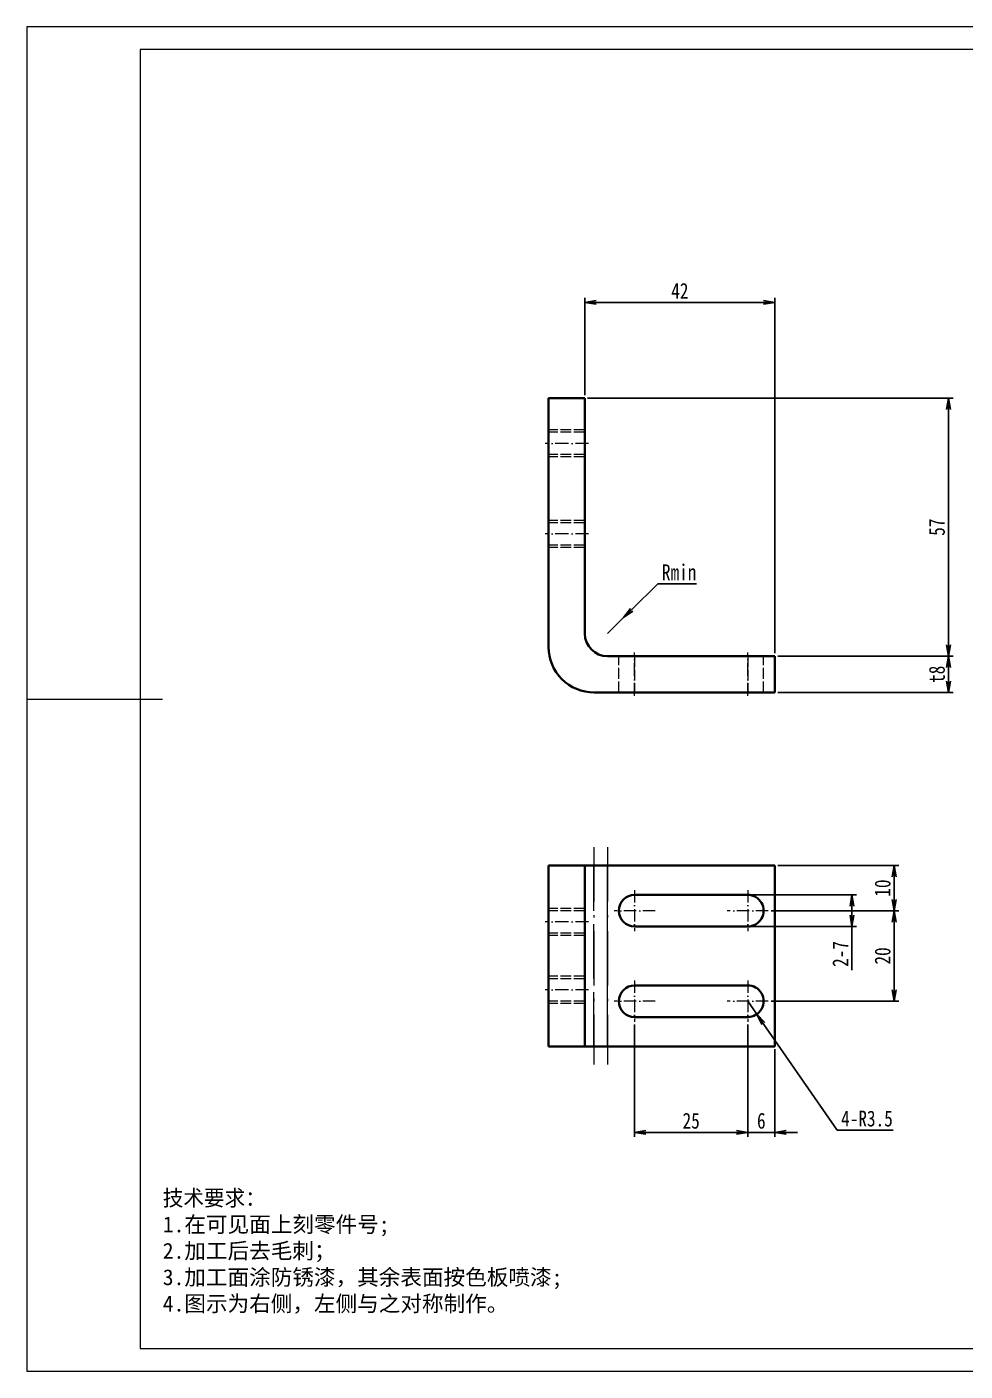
# Model space of a CAD drawing. Header units: millimetres. Extents: x -15766 to 80009, y -9701 to 15159.
# Drawn here: x 10251.5 to 10458.9, y 13253.7 to 13550.7 of the extents above; entities that cross this region are included whole.
import ezdxf

# ---------------------------------------------------------------- set-up
doc = ezdxf.new("R2010")
doc.units = ezdxf.units.MM
for name, pattern in [('CENTER-HOKUTO_1', [16, 13, -1, 1, -1]), ('DASHDOT', [18.5, 12, -3, 0.5, -3]), ('DASHED', [15, 12, -3]), ('HIDDEN-HOKUTO_1', [2, 1, -1])]:
    doc.linetypes.add(name, pattern=pattern)
doc.layers.get('DEFPOINTS').update_dxf_attribs({"lineweight": 18})
for name, color, linetype, lineweight in [('AM_7', 2, 'CENTER-HOKUTO_1', 18), ('AM_HID', 1, 'HIDDEN-HOKUTO_1', 18), ('AM_VIS', 7, 'Continuous', 18), ('CDRAFT0', 7, 'Continuous', 18), ('title_frame', 7, 'Continuous', 18), ('word_dim', 9, 'Continuous', 18), ('粗实线层_1', 7, 'Continuous', 15)]:
    doc.layers.add(name, color=color, linetype=linetype, lineweight=lineweight)
doc.styles.add('DIM', font='', dxfattribs={"width": 0.8})
doc.styles.get('DIM').set_extended_font_data('NSimSun')
doc.dimstyles.new('1-1$0', dxfattribs={"dimtxt": 3.5, "dimasz": 2.5, "dimexe": 1, "dimexo": 0.625, "dimgap": 0.8, "dimtad": 1, "dimdsep": 46, "dimtxsty": 'DIM', "dimblk": 'OPEN', "dimcen": 0, "dimdle": 5, "dimclrd": 256, "dimclre": 256, "dimclrt": 3, "dimazin": 3, "dimtfac": 0.5, "dimtmove": 0, "dimatfit": 3, "dimldrblk": 'OPEN', "dimfxl": 0, "dimtolj": 1, "dimarcsym": 0})
doc.dimstyles.new('1-1$4', dxfattribs={"dimtxt": 3.5, "dimasz": 2.5, "dimexe": 1, "dimexo": 0.625, "dimgap": 0.8, "dimtad": 1, "dimtih": 1, "dimtoh": 1, "dimzin": 12, "dimdsep": 46, "dimtxsty": 'DIM', "dimblk": 'OPEN', "dimcen": 0, "dimdle": 5, "dimclrd": 256, "dimclre": 256, "dimclrt": 3, "dimazin": 3, "dimtfac": 0.5, "dimtmove": 0, "dimatfit": 3, "dimldrblk": 'OPEN', "dimfxl": 0, "dimtolj": 1, "dimarcsym": 0})

# ---------------------------------------------------------------- blocks, each defined once
blk = doc.blocks.new('*X588')
at = {"layer": 'CDRAFT0'}
for p, q in [((420, 297), (0, 297)), ((0, 297), (0, 0)), ((0, 0), (420, 0))]:
    blk.add_line(p, q, dxfattribs=at)
at = {"layer": '粗实线层_1'}
for p, q in [((415, 292), (25, 292)), ((25, 292), (25, 5)), ((0, 148.5), (30, 148.5)), ((25, 5), (415, 5))]:
    blk.add_line(p, q, dxfattribs=at)
blk = doc.blocks.new('_OPEN')
at = {"color": 0, "linetype": 'ByBlock', "lineweight": -2}
for p, q in [((-1, 0.166667), (0, 0)), ((-1, -0.166667), (0, 0)), ((0, 0), (-1, 0))]:
    blk.add_line(p, q, dxfattribs=at)
blk = doc.blocks.new('*D991')
at = {"layer": 'DEFPOINTS', "color": 0, "transparency": 16777216}
for p in [(10374.83, 13468.7), (10416.83, 13411.7), (10455.2, 13411.7)]:
    blk.add_point(p, dxfattribs=at)
at = {"layer": 'word_dim', "linetype": 'Continuous', "lineweight": -2, "transparency": 16777216}
for p, q in [((10375.46, 13468.7), (10456.2, 13468.7)), ((10455.2, 13466.2), (10455.2, 13414.2)), ((10417.46, 13411.7), (10456.2, 13411.7))]:
    blk.add_line(p, q, dxfattribs=at)
at = {"layer": 'word_dim', "lineweight": -2, "transparency": 16777216, "xscale": 2.5, "yscale": 2.5, "zscale": 2.5}
for p, rotation in [((10455.2, 13468.7), 90), ((10455.2, 13411.7), 270)]:
    blk.add_blockref('_OPEN', p, dxfattribs=dict(at, rotation=rotation))
at = {"layer": 'word_dim', "color": 3, "transparency": 16777216, "insert": (10452.65, 13440.2), "char_height": 3.5, "attachment_point": 5, "rotation": 90, "style": 'DIM'}
blk.add_mtext('\\A1;57', dxfattribs=at)
blk = doc.blocks.new('*D992')
at = {"layer": 'DEFPOINTS', "color": 0, "transparency": 16777216}
for p in [(10416.83, 13411.7), (10416.83, 13403.7), (10455.2, 13403.7)]:
    blk.add_point(p, dxfattribs=at)
at = {"layer": 'word_dim', "linetype": 'Continuous', "lineweight": -2, "transparency": 16777216}
for p, q in [((10417.46, 13411.7), (10456.2, 13411.7)), ((10455.2, 13409.2), (10455.2, 13406.2)), ((10417.46, 13403.7), (10456.2, 13403.7))]:
    blk.add_line(p, q, dxfattribs=at)
at = {"layer": 'word_dim', "lineweight": -2, "transparency": 16777216, "xscale": 2.5, "yscale": 2.5, "zscale": 2.5}
for p, rotation in [((10455.2, 13411.7), 90), ((10455.2, 13403.7), 270)]:
    blk.add_blockref('_OPEN', p, dxfattribs=dict(at, rotation=rotation))
at = {"layer": 'word_dim', "color": 3, "transparency": 16777216, "insert": (10452.65, 13407.7), "char_height": 3.5, "attachment_point": 5, "rotation": 90, "style": 'DIM'}
blk.add_mtext('\\A1;t8', dxfattribs=at)
blk = doc.blocks.new('*D993')
at = {"layer": 'DEFPOINTS', "color": 0, "transparency": 16777216}
for p in [(10416.83, 13489.86), (10374.83, 13468.7), (10416.83, 13411.7)]:
    blk.add_point(p, dxfattribs=at)
at = {"layer": 'word_dim', "linetype": 'Continuous', "lineweight": -2, "transparency": 16777216}
for p, q in [((10374.83, 13469.33), (10374.83, 13490.86)), ((10377.33, 13489.86), (10414.33, 13489.86)), ((10416.83, 13412.33), (10416.83, 13490.86))]:
    blk.add_line(p, q, dxfattribs=at)
at = {"layer": 'word_dim', "lineweight": -2, "transparency": 16777216, "xscale": 2.5, "yscale": 2.5, "zscale": 2.5, "rotation": 180}
blk.add_blockref('_OPEN', (10374.83, 13489.86), dxfattribs=at)
at = {"layer": 'word_dim', "lineweight": -2, "transparency": 16777216, "xscale": 2.5, "yscale": 2.5, "zscale": 2.5}
blk.add_blockref('_OPEN', (10416.83, 13489.86), dxfattribs=at)
at = {"layer": 'word_dim', "color": 3, "transparency": 16777216, "insert": (10395.83, 13492.41), "char_height": 3.5, "attachment_point": 5, "style": 'DIM'}
blk.add_mtext('\\A1;42', dxfattribs=at)
blk = doc.blocks.new('*D644')
at = {"layer": 'DEFPOINTS', "color": 0, "transparency": 16777216}
for p in [(10383.4, 13420.21), (10379.83, 13416.7)]:
    blk.add_point(p, dxfattribs=at)
at = {"layer": 'word_dim', "linetype": 'Continuous', "lineweight": -2, "transparency": 16777216}
for p, q in [((10390.99, 13427.68), (10385.18, 13421.96)), ((10399.53, 13427.68), (10390.99, 13427.68)), ((10379.83, 13416.7), (10383.4, 13420.21))]:
    blk.add_line(p, q, dxfattribs=at)
at = {"layer": 'word_dim', "lineweight": -2, "transparency": 16777216, "xscale": 2.5, "yscale": 2.5, "zscale": 2.5, "rotation": 224.5410057635144}
blk.add_blockref('_OPEN', (10383.4, 13420.21), dxfattribs=at)
at = {"layer": 'word_dim', "color": 3, "transparency": 16777216, "insert": (10395.67, 13430.23), "char_height": 3.5, "attachment_point": 5, "style": 'DIM'}
blk.add_mtext('\\A1;Rmin', dxfattribs=at)
blk = doc.blocks.new('*D1000')
at = {"layer": 'DEFPOINTS', "color": 0, "transparency": 16777216}
for p in [(10416.83, 13365.46), (10415.38, 13355.46), (10443.2, 13355.46)]:
    blk.add_point(p, dxfattribs=at)
at = {"layer": 'word_dim', "linetype": 'Continuous', "lineweight": -2, "transparency": 16777216}
for p, q in [((10417.46, 13365.46), (10444.2, 13365.46)), ((10443.2, 13362.96), (10443.2, 13357.96)), ((10416.01, 13355.46), (10444.2, 13355.46))]:
    blk.add_line(p, q, dxfattribs=at)
at = {"layer": 'word_dim', "lineweight": -2, "transparency": 16777216, "xscale": 2.5, "yscale": 2.5, "zscale": 2.5}
for p, rotation in [((10443.2, 13365.46), 90), ((10443.2, 13355.46), 270)]:
    blk.add_blockref('_OPEN', p, dxfattribs=dict(at, rotation=rotation))
at = {"layer": 'word_dim', "color": 3, "transparency": 16777216, "insert": (10440.65, 13360.46), "char_height": 3.5, "attachment_point": 5, "rotation": 90, "style": 'DIM'}
blk.add_mtext('\\A1;10', dxfattribs=at)
blk = doc.blocks.new('*D1001')
at = {"layer": 'DEFPOINTS', "color": 0, "transparency": 16777216}
for p in [(10415.38, 13355.46), (10415.38, 13335.46), (10443.2, 13335.46)]:
    blk.add_point(p, dxfattribs=at)
at = {"layer": 'word_dim', "linetype": 'Continuous', "lineweight": -2, "transparency": 16777216}
for p, q in [((10416.01, 13355.46), (10444.2, 13355.46)), ((10443.2, 13352.96), (10443.2, 13337.96)), ((10416.01, 13335.46), (10444.2, 13335.46))]:
    blk.add_line(p, q, dxfattribs=at)
at = {"layer": 'word_dim', "lineweight": -2, "transparency": 16777216, "xscale": 2.5, "yscale": 2.5, "zscale": 2.5}
for p, rotation in [((10443.2, 13355.46), 90), ((10443.2, 13335.46), 270)]:
    blk.add_blockref('_OPEN', p, dxfattribs=dict(at, rotation=rotation))
at = {"layer": 'word_dim', "color": 3, "transparency": 16777216, "insert": (10440.65, 13345.46), "char_height": 3.5, "attachment_point": 5, "rotation": 90, "style": 'DIM'}
blk.add_mtext('\\A1;20', dxfattribs=at)
blk = doc.blocks.new('*D1002')
at = {"layer": 'DEFPOINTS', "color": 0, "transparency": 16777216}
for p in [(10410.83, 13358.96), (10410.83, 13351.96), (10433.86, 13351.96)]:
    blk.add_point(p, dxfattribs=at)
at = {"layer": 'word_dim', "linetype": 'Continuous', "lineweight": -2, "transparency": 16777216}
for p, q in [((10411.46, 13358.96), (10434.86, 13358.96)), ((10433.86, 13356.46), (10433.86, 13354.46)), ((10411.46, 13351.96), (10434.86, 13351.96)), ((10433.86, 13351.96), (10433.86, 13342.33))]:
    blk.add_line(p, q, dxfattribs=at)
at = {"layer": 'word_dim', "lineweight": -2, "transparency": 16777216, "xscale": 2.5, "yscale": 2.5, "zscale": 2.5}
for p, rotation in [((10433.86, 13358.96), 90), ((10433.86, 13351.96), 270)]:
    blk.add_blockref('_OPEN', p, dxfattribs=dict(at, rotation=rotation))
at = {"layer": 'word_dim', "color": 3, "transparency": 16777216, "insert": (10431.31, 13345.9), "char_height": 3.5, "attachment_point": 5, "rotation": 90, "style": 'DIM'}
blk.add_mtext('\\A1;2-7', dxfattribs=at)
blk = doc.blocks.new('*D1003')
at = {"layer": 'DEFPOINTS', "color": 0, "transparency": 16777216}
for p in [(10410.83, 13330.91), (10416.83, 13325.46), (10416.83, 13306.48)]:
    blk.add_point(p, dxfattribs=at)
at = {"layer": 'word_dim', "linetype": 'Continuous', "lineweight": -2, "transparency": 16777216}
for p, q in [((10410.83, 13330.29), (10410.83, 13305.48)), ((10416.83, 13324.84), (10416.83, 13305.48)), ((10408.33, 13306.48), (10405.83, 13306.48)), ((10410.83, 13306.48), (10416.83, 13306.48)), ((10419.33, 13306.48), (10421.83, 13306.48))]:
    blk.add_line(p, q, dxfattribs=at)
at = {"layer": 'word_dim', "lineweight": -2, "transparency": 16777216, "xscale": 2.5, "yscale": 2.5, "zscale": 2.5}
blk.add_blockref('_OPEN', (10410.83, 13306.48), dxfattribs=at)
at = {"layer": 'word_dim', "lineweight": -2, "transparency": 16777216, "xscale": 2.5, "yscale": 2.5, "zscale": 2.5, "rotation": 180}
blk.add_blockref('_OPEN', (10416.83, 13306.48), dxfattribs=at)
at = {"layer": 'word_dim', "color": 3, "transparency": 16777216, "insert": (10413.83, 13309.03), "char_height": 3.5, "attachment_point": 5, "style": 'DIM'}
blk.add_mtext('\\A1;6', dxfattribs=at)
blk = doc.blocks.new('*D1004')
at = {"layer": 'DEFPOINTS', "color": 0, "transparency": 16777216}
for p in [(10385.83, 13330.91), (10410.83, 13330.91), (10410.83, 13306.48)]:
    blk.add_point(p, dxfattribs=at)
at = {"layer": 'word_dim', "linetype": 'Continuous', "lineweight": -2, "transparency": 16777216}
for p, q in [((10385.83, 13330.29), (10385.83, 13305.48)), ((10410.83, 13330.29), (10410.83, 13305.48)), ((10388.33, 13306.48), (10408.33, 13306.48))]:
    blk.add_line(p, q, dxfattribs=at)
at = {"layer": 'word_dim', "lineweight": -2, "transparency": 16777216, "xscale": 2.5, "yscale": 2.5, "zscale": 2.5, "rotation": 180}
blk.add_blockref('_OPEN', (10385.83, 13306.48), dxfattribs=at)
at = {"layer": 'word_dim', "lineweight": -2, "transparency": 16777216, "xscale": 2.5, "yscale": 2.5, "zscale": 2.5}
blk.add_blockref('_OPEN', (10410.83, 13306.48), dxfattribs=at)
at = {"layer": 'word_dim', "color": 3, "transparency": 16777216, "insert": (10398.33, 13309.03), "char_height": 3.5, "attachment_point": 5, "style": 'DIM'}
blk.add_mtext('\\A1;25', dxfattribs=at)
blk = doc.blocks.new('*D645')
at = {"layer": 'DEFPOINTS', "color": 0, "transparency": 16777216}
for p in [(10410.83, 13335.46), (10412.83, 13332.59)]:
    blk.add_point(p, dxfattribs=at)
at = {"layer": 'word_dim', "linetype": 'Continuous', "lineweight": -2, "transparency": 16777216}
for p, q in [((10410.83, 13335.46), (10412.83, 13332.59)), ((10430.6, 13306.96), (10414.25, 13330.53)), ((10442.96, 13306.96), (10430.6, 13306.96))]:
    blk.add_line(p, q, dxfattribs=at)
at = {"layer": 'word_dim', "lineweight": -2, "transparency": 16777216, "xscale": 2.5, "yscale": 2.5, "zscale": 2.5, "rotation": 124.7357638738391}
blk.add_blockref('_OPEN', (10412.83, 13332.59), dxfattribs=at)
at = {"layer": 'word_dim', "color": 3, "transparency": 16777216, "insert": (10437.18, 13309.51), "char_height": 3.5, "attachment_point": 5, "style": 'DIM'}
blk.add_mtext('\\A1;4-R3.5', dxfattribs=at)

msp = doc.modelspace()

# ---------------------------------------------------------------- linework, layer by layer
at = {"color": 7, "lineweight": 13}
msp.add_line((10379.83394, 13325.46405), (10379.83394, 13365.46405), dxfattribs=at)
at = {"layer": 'AM_7', "linetype": 'DASHDOT', "lineweight": 13, "ltscale": 0.240015}
for p, q in [((10375.63375, 13458.70404), (10366.03316, 13458.70404)), ((10375.63375, 13438.70404), (10366.03316, 13438.70404)), ((10375.63375, 13352.96405), (10366.03316, 13352.96405)), ((10375.63375, 13337.96405), (10366.03316, 13337.96405))]:
    msp.add_line(p, q, dxfattribs=at)
at = {"layer": 'AM_7', "linetype": 'DASHDOT', "lineweight": 13, "ltscale": 0.240002}
for p, q in [((10385.83394, 13402.90399), (10385.83394, 13412.50409)), ((10410.83394, 13402.90399), (10410.83394, 13412.50409))]:
    msp.add_line(p, q, dxfattribs=at)
at = {"layer": 'AM_7', "linetype": 'DASHDOT', "lineweight": 13}
for p, q in [((10376.83394, 13369.46417), (10376.83394, 13321.46356)), ((10379.83394, 13369.46417), (10379.83394, 13321.46356))]:
    msp.add_line(p, q, dxfattribs=at)
at = {"layer": 'AM_7', "linetype": 'DASHDOT', "lineweight": 13, "ltscale": 0.227499}
for p, q in [((10385.83394, 13360.0141), (10385.83394, 13350.91412)), ((10410.83394, 13360.0141), (10410.83394, 13350.91412)), ((10385.83394, 13340.0141), (10385.83394, 13330.91412)), ((10410.83394, 13340.0141), (10410.83394, 13330.91412))]:
    msp.add_line(p, q, dxfattribs=at)
at = {"layer": 'AM_7', "linetype": 'DASHDOT', "lineweight": 13, "ltscale": 0.22749}
for p, q in [((10390.38375, 13355.46405), (10381.28414, 13355.46405)), ((10415.38375, 13355.46405), (10406.28414, 13355.46405)), ((10390.38375, 13335.46405), (10381.28414, 13335.46405)), ((10415.38375, 13335.46405), (10406.28414, 13335.46405))]:
    msp.add_line(p, q, dxfattribs=at)
at = {"layer": 'AM_HID', "linetype": 'DASHED', "lineweight": 13, "ltscale": 0.2}
for p, q in [((10374.83394, 13461.70404), (10366.83394, 13461.70404)), ((10374.83394, 13461.70404), (10366.83394, 13461.70404)), ((10374.83394, 13461.16253), (10366.83394, 13461.16253)), ((10374.83394, 13461.16253), (10366.83394, 13461.16253)), ((10374.83394, 13456.24554), (10366.83394, 13456.24554)), ((10374.83394, 13456.24554), (10366.83394, 13456.24554)), ((10374.83394, 13455.70404), (10366.83394, 13455.70404)), ((10374.83394, 13455.70404), (10366.83394, 13455.70404)), ((10374.83394, 13441.70404), (10366.83394, 13441.70404)), ((10374.83394, 13441.70404), (10366.83394, 13441.70404)), ((10374.83394, 13441.16253), (10366.83394, 13441.16253)), ((10374.83394, 13441.16253), (10366.83394, 13441.16253)), ((10374.83394, 13436.24554), (10366.83394, 13436.24554)), ((10374.83394, 13436.24554), (10366.83394, 13436.24554)), ((10374.83394, 13435.70404), (10366.83394, 13435.70404)), ((10374.83394, 13435.70404), (10366.83394, 13435.70404)), ((10382.33394, 13403.70404), (10382.33394, 13411.70404)), ((10382.33394, 13403.70404), (10382.33394, 13411.70404)), ((10385.83394, 13411.70404), (10385.83394, 13403.70404)), ((10385.83394, 13411.70404), (10385.83394, 13403.70404)), ((10385.83394, 13411.70404), (10385.83394, 13403.70404)), ((10385.83394, 13411.70404), (10385.83394, 13403.70404)), ((10410.83394, 13411.70404), (10410.83394, 13403.70404)), ((10410.83394, 13411.70404), (10410.83394, 13403.70404)), ((10410.83394, 13411.70404), (10410.83394, 13403.70404)), ((10410.83394, 13411.70404), (10410.83394, 13403.70404)), ((10414.33394, 13403.70404), (10414.33394, 13411.70404)), ((10414.33394, 13403.70404), (10414.33394, 13411.70404)), ((10374.83394, 13355.96405), (10366.83394, 13355.96405)), ((10374.83394, 13355.96405), (10366.83394, 13355.96405)), ((10374.83394, 13355.42254), (10366.83394, 13355.42254)), ((10374.83394, 13355.42254), (10366.83394, 13355.42254)), ((10374.83394, 13350.50555), (10366.83394, 13350.50555)), ((10374.83394, 13350.50555), (10366.83394, 13350.50555)), ((10374.83394, 13349.96405), (10366.83394, 13349.96405)), ((10374.83394, 13349.96405), (10366.83394, 13349.96405)), ((10374.83394, 13340.96405), (10366.83394, 13340.96405)), ((10374.83394, 13340.96405), (10366.83394, 13340.96405)), ((10374.83394, 13340.42254), (10366.83394, 13340.42254)), ((10374.83394, 13340.42254), (10366.83394, 13340.42254)), ((10374.83394, 13335.50555), (10366.83394, 13335.50555)), ((10374.83394, 13335.50555), (10366.83394, 13335.50555)), ((10374.83394, 13334.96405), (10366.83394, 13334.96405)), ((10374.83394, 13334.96405), (10366.83394, 13334.96405))]:
    msp.add_line(p, q, dxfattribs=at)
at = {"layer": 'AM_HID', "linetype": 'DASHED', "lineweight": 13}
msp.add_line((10376.83394, 13325.46405), (10376.83394, 13365.46405), dxfattribs=at)
at = {"layer": 'AM_VIS', "lineweight": 35}
for p, q in [((10366.83394, 13468.70404), (10366.83394, 13413.70404)), ((10374.83394, 13468.70404), (10374.83394, 13416.70404)), ((10416.83394, 13411.70404), (10379.83394, 13411.70404)), ((10416.83394, 13403.70404), (10376.83394, 13403.70404)), ((10366.83394, 13325.46405), (10366.83394, 13365.46405)), ((10374.83394, 13325.46405), (10374.83394, 13365.46405)), ((10416.83394, 13365.46405), (10379.83394, 13365.46405)), ((10416.83394, 13325.46405), (10416.83394, 13365.46405)), ((10385.83394, 13358.96405), (10410.83394, 13358.96405)), ((10410.83394, 13351.96405), (10385.83394, 13351.96405)), ((10385.83394, 13338.96405), (10410.83394, 13338.96405)), ((10410.83394, 13331.96405), (10385.83394, 13331.96405)), ((10416.83394, 13325.46405), (10379.83394, 13325.46405))]:
    msp.add_line(p, q, dxfattribs=at)
at = {"layer": 'AM_VIS', "lineweight": 35, "ltscale": 0.2}
for p, q in [((10366.83394, 13468.70404), (10374.83394, 13468.70404)), ((10416.83394, 13403.70404), (10416.83394, 13411.70404)), ((10366.83394, 13365.46405), (10374.83394, 13365.46405)), ((10366.83394, 13325.46405), (10374.83394, 13325.46405))]:
    msp.add_line(p, q, dxfattribs=at)
at = {"layer": 'AM_VIS', "lineweight": 35, "ltscale": 0.125}
for p, q in [((10374.83394, 13365.46405), (10379.83394, 13365.46405)), ((10374.83394, 13325.46405), (10379.83394, 13325.46405))]:
    msp.add_line(p, q, dxfattribs=at)
at = {"layer": 'AM_VIS', "lineweight": 35}
for centre, radius, start, end in [((10379.83394, 13416.70404), 5, 180.000005, 269.999997), ((10376.83394, 13413.70404), 10, 179.999995, 269.999997), ((10385.83394, 13355.46405), 3.5, 90.000003, 269.999997), ((10410.83394, 13355.46405), 3.5, 269.999997, 90.000003), ((10385.83394, 13335.46405), 3.5, 90.000003, 269.999997), ((10410.83394, 13335.46405), 3.5, 269.999997, 90.000003)]:
    msp.add_arc(centre, radius, start, end, dxfattribs=at)

# ---------------------------------------------------------------- block references
at = {"layer": 'title_frame'}
msp.add_blockref('*X588', (10251.53906, 13253.73384), dxfattribs=at)

# ---------------------------------------------------------------- texts
at = {"layer": 'word_dim', "linetype": 'Continuous', "ltscale": 4, "insert": (10281.57344, 13293.73936), "char_height": 3.5, "width": 139.6035818, "attachment_point": 1}
msp.add_mtext('{\\C3;技术要求：\\P\\fNSimSun|b0|i0|c134|p49;1\\fSimSun|b0|i0|c134|p49;.在可见面上刻零件号;\\P2.加工后去毛刺；\\P3.加工面涂防锈漆，其余表面按色板喷漆;\\P\\fNSimSun|b0|i0|c134|p49;4\\fSimSun|b0|i0|c134|p49;.图示为右侧，左侧与之对称制作。\\P         }', dxfattribs=at)

# ---------------------------------------------------------------- dimensions: what is measured, and where the dimension line sits
at = {"layer": 'word_dim', "color": 3}
for base, p1, p2, picture, middle in [((10416.83394, 13489.86103), (10374.83394, 13468.70404), (10416.83394, 13411.70404), '*D993', (10395.83394, 13492.41103)), ((10410.83394, 13306.48035), (10385.83394, 13330.91412), (10410.83394, 13330.91412), '*D1004', (10398.33394, 13309.03035)), ((10416.83394, 13306.48035), (10410.83394, 13330.91412), (10416.83394, 13325.46405), '*D1003', (10413.83394, 13309.03035))]:
    dim = msp.add_linear_dim(base=base, p1=p1, p2=p2, dimstyle='1-1$0', dxfattribs=at)
    dim.commit()
    dim.dimension.update_dxf_attribs({"geometry": picture, "text_midpoint": middle})
for base, p1, p2, picture, middle in [((10455.20066, 13411.70404), (10374.83394, 13468.70404), (10416.83394, 13411.70404), '*D991', (10452.65066, 13440.20404)), ((10443.1982, 13355.46405), (10416.83394, 13365.46405), (10415.38375, 13355.46405), '*D1000', (10440.6482, 13360.46405)), ((10443.1982, 13335.46405), (10415.38375, 13355.46405), (10415.38375, 13335.46405), '*D1001', (10440.6482, 13345.46405))]:
    dim = msp.add_linear_dim(base=base, p1=p1, p2=p2, angle=90, dimstyle='1-1$0', dxfattribs=at)
    dim.commit()
    dim.dimension.update_dxf_attribs({"geometry": picture, "text_midpoint": middle})
dim = msp.add_radius_dim(center=(10379.83394, 13416.70404), mpoint=(10383.39769, 13420.21114), text='Rmin', dimstyle='1-1$4', override={"dimse1": 1}, dxfattribs=at)
dim.commit()
dim.dimension.update_dxf_attribs({"geometry": '*D644', "text_midpoint": (10395.66858, 13427.68204), "dimtype": 164})
dim = msp.add_linear_dim(base=(10455.20066, 13403.70404), p1=(10416.83394, 13411.70404), p2=(10416.83394, 13403.70404), angle=90, dimstyle='1-1$0', override={"dimpost": 't<>'}, dxfattribs=at)
dim.commit()
dim.dimension.update_dxf_attribs({"geometry": '*D992', "text_midpoint": (10452.65066, 13407.70404)})
dim = msp.add_linear_dim(base=(10433.86302, 13351.96405), p1=(10410.83394, 13358.96405), p2=(10410.83394, 13351.96405), angle=90, text='2-<>', dimstyle='1-1$0', dxfattribs=at)
dim.commit()
dim.dimension.update_dxf_attribs({"geometry": '*D1002', "text_midpoint": (10431.31302, 13345.89516)})
dim = msp.add_radius_dim(center=(10410.83394, 13335.46405), mpoint=(10412.82822, 13332.58779), text='4-<>', dimstyle='1-1$4', dxfattribs=at)
dim.commit()
dim.dimension.update_dxf_attribs({"geometry": '*D645', "text_midpoint": (10437.17825, 13306.95719), "dimtype": 164})

doc.saveas('drawing.dxf')
